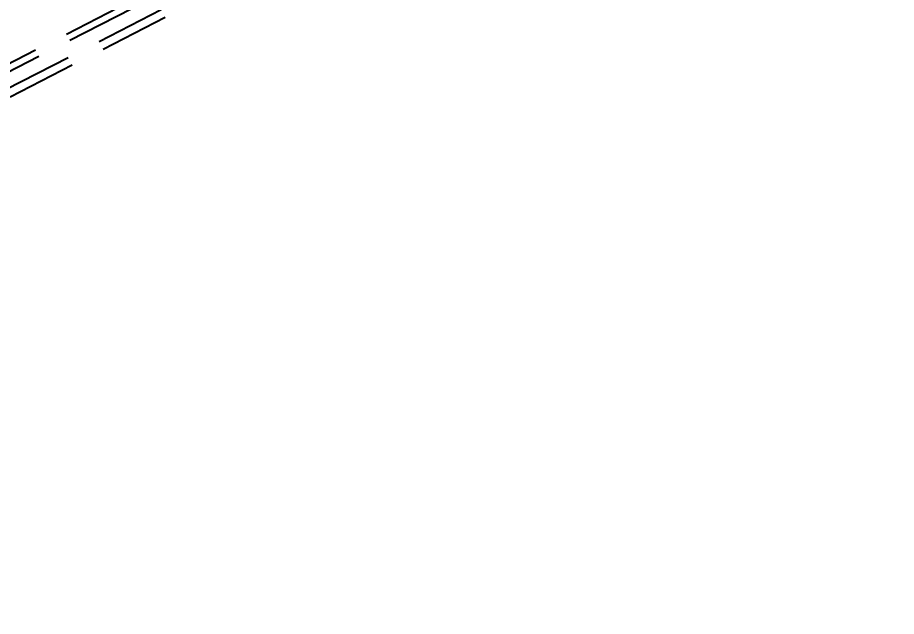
# Model space of a CAD drawing. Header units: millimetres. Extents: x 2379 to 4059, y 879 to 2067.
# Drawn here: x 3821 to 3901, y 1175.8 to 1230.3 of the extents above; entities that cross this region are included whole.
import ezdxf

# ---------------------------------------------------------------- set-up
doc = ezdxf.new("R2010")
doc.units = ezdxf.units.MM
doc.linetypes.add('HIDDEN', pattern=[9.525, 6.35, -3.175])
doc.layers.add('标注', color=3, linetype='Continuous', lineweight=13)
doc.styles.add('SLDTEXTSTYLE1', font='txt.shx', dxfattribs={"width": 0.7, "bigfont": 'gbcbig.shx'})
doc.dimstyles.new('SLDDIMSTYLE12$2', dxfattribs={"dimtxt": 12, "dimasz": 10, "dimexe": 0, "dimexo": 0.0625, "dimgap": 0.875, "dimtad": 1, "dimdec": 1, "dimlfac": 1.8, "dimrnd": 1e-09, "dimzin": 12, "dimdsep": 46, "dimtxsty": 'SLDTEXTSTYLE1', "dimcen": 0.09, "dimdle": 8.16, "dimclrd": 3, "dimclre": 3, "dimadec": 0, "dimazin": 3, "dimtfac": 1, "dimtdec": 1, "dimtofl": 0, "dimtmove": 0, "dimatfit": 3, "dimfxl": 0, "dimfrac": 2, "dimtolj": 1, "dimlwd": 5, "dimlwe": 5, "dimarcsym": 0})

# ---------------------------------------------------------------- blocks, each defined once
blk = doc.blocks.new('*D32')
at = {"layer": 'Defpoints', "color": 0, "transparency": 16777216}
for p in [(3723.629, 1328.829), (3683.304, 1283.267), (3901.012, 1276.307), (3901.048, 1276.315), (3720.133, 1182.173)]:
    blk.add_point(p, dxfattribs=at)
at = {"layer": '标注', "color": 3, "lineweight": 5, "transparency": 16777216}
blk.add_line((3723.569, 1328.846), (3692.156, 1338.148), dxfattribs=at)
at = {"layer": '标注', "color": 3, "linetype": 'Continuous', "lineweight": 5, "transparency": 16777216}
blk.add_line((3720.077, 1182.145), (3707.789, 1175.75), dxfattribs=at)
blk.add_arc((3901.026, 1276.303), 217.833, 166.13699, 204.86026, dxfattribs=at)
at = {"layer": '标注', "color": 3, "transparency": 16777216}
for points in [[(3687.929, 1328.933), (3691.146, 1328.06), (3692.156, 1338.148)], [(3704.873, 1185.46), (3701.882, 1183.989), (3707.789, 1175.75)]]:
    blk.add_solid(points, dxfattribs=at)
at = {"layer": '标注', "color": 0, "transparency": 16777216, "insert": (3690.043, 1255.993), "char_height": 10, "attachment_point": 5, "rotation": 275.49863, "style": 'SLDTEXTSTYLE1'}
blk.add_mtext('\\A1;60%%D', dxfattribs=at)

msp = doc.modelspace()

# ---------------------------------------------------------------- linework, layer by layer
at = {"color": 7, "linetype": 'HIDDEN', "lineweight": 25}
for p, q in [((3749.155, 1189.682), (3833.115, 1232.793)), ((3749.449, 1189.115), (3833.409, 1232.227)), ((3834.041, 1231.032), (3749.583, 1187.665)), ((3834.42, 1230.341), (3749.962, 1186.973))]:
    msp.add_line(p, q, dxfattribs=at)

# ---------------------------------------------------------------- dimensions: what is measured, and where the dimension line sits
at = {"layer": '标注'}
dim = msp.add_angular_dim_2l(base=(3683.304, 1283.267), line1=((3901.048, 1276.315), (3720.133, 1182.173)), line2=((3901.012, 1276.307), (3723.629, 1328.829)), text='60%%D', dimstyle='SLDDIMSTYLE12$2', override={"dimtxt": 10, "dimadec": 3, "dimtdec": 3, "dimtzin": 0}, dxfattribs=at)
dim.commit()
dim.dimension.update_dxf_attribs({"geometry": '*D32', "text_midpoint": (3690.043, 1255.993)})

doc.saveas('drawing.dxf')
